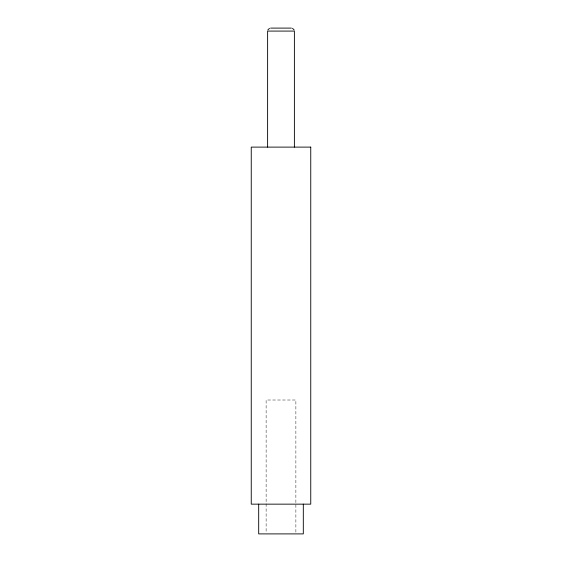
<?xml version="1.0" encoding="UTF-8"?>
<svg xmlns="http://www.w3.org/2000/svg" width="562" height="562" viewBox="0 0 562 562"><rect width="100%" height="100%" fill="white"/><g stroke="black" fill="none" stroke-linecap="round" stroke-linejoin="round"><path stroke-width="0.42" stroke-dasharray="2.81 2.11" d="M295.879 532.151L295.879 400.011L266.121 400.011L266.121 532.151"/><path stroke-width="0.84" d="M294.39 147.111L294.39 31.079L267.624 31.079L267.61 147.111M267.821 29.983L269.493 28.311M270.61 28.1L291.39 28.1M292.507 28.311L294.179 29.983M303.311 504.149L303.311 533.9L258.689 533.9L258.689 504.149M310.751 147.111L251.249 147.111L251.249 504.149L310.751 504.149L310.751 147.111"/></g></svg>
